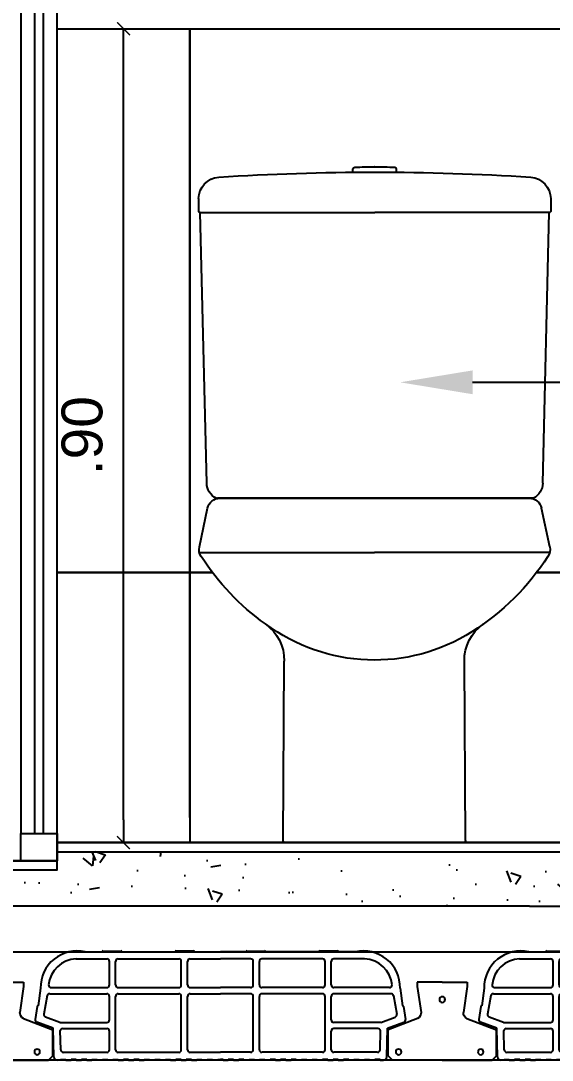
# Model space of a CAD drawing. Header units: metres. Extents: x 198 to 412, y -54 to 17.
# Drawn here: x 260.783 to 261.369, y 5.425 to 6.571 of the extents above; entities that cross this region are included whole.
import ezdxf
from ezdxf import colors
from ezdxf.entities.mleader import LeaderData, LeaderLine
from ezdxf.math import Vec2, Vec3

# ---------------------------------------------------------------- set-up
doc = ezdxf.new("R2010")
doc.units = ezdxf.units.M
doc.header["$LTSCALE"] = 10
for name, color, linetype in [('02', 2, 'Continuous'), ('1_MUROS', 6, 'Continuous'), ('A-ABERTURAS', 2, 'Continuous'), ('A-MUROS', 6, 'Continuous'), ('A-PISOS', 1, 'Continuous'), ('A-TEXTOS', 2, 'Continuous'), ('Corte t', 2, 'Continuous'), ('HT-253', 253, 'Continuous'), ('Losa rap sapito', 251, 'Continuous'), ('piso', 1, 'Continuous'), ('Sanitarios', 2, 'Continuous'), ('TCOTA', 1, 'Continuous'), ('TM-REVEST', 252, 'Continuous')]:
    doc.layers.add(name, color=color, linetype=linetype)
doc.styles.add('ARIAL', font='arial.ttf')
doc.dimstyles.new('ST-COTA-25', dxfattribs={"dimscale": 0.25, "dimtxt": 0.18, "dimasz": 0.1, "dimexe": 0.18, "dimexo": 0.0625, "dimgap": 0.09, "dimtad": 1, "dimzin": 4, "dimdsep": 46, "dimtxsty": 'ARIAL', "dimblk1": 'COTA_N', "dimblk2": 'COTA_N', "dimsah": 1, "dimcen": 0.09, "dimclrd": 8, "dimclre": 8, "dimclrt": 1, "dimadec": 0, "dimazin": 0, "dimtfac": 1, "dimtix": 1, "dimtmove": 0, "dimatfit": 3, "dimldrblk": 'COTA_N', "dimfxl": 0.18, "dimtolj": 1, "dimtzin": 0, "dimarcsym": 0})

# ---------------------------------------------------------------- blocks, each defined once
blk = doc.blocks.new('VIGUETA NUEVA')
at = {"layer": '02'}
for p, q in [((852.3054, 1549.6661), (852.2767, 1549.6661)), ((852.2767, 1549.6661), (852.2767, 1549.6611)), ((852.3054, 1549.6661), (852.3342, 1549.6661)), ((852.3342, 1549.6661), (852.3342, 1549.6611)), ((852.2767, 1549.6611), (852.2809, 1549.6312)), ((852.3342, 1549.6611), (852.3299, 1549.6312)), ((852.2769, 1549.6243), (852.2429, 1549.6111)), ((852.3339, 1549.6243), (852.3679, 1549.6111)), ((852.2429, 1549.5811), (852.2429, 1549.6111)), ((852.3679, 1549.5811), (852.3679, 1549.6111)), ((852.2429, 1549.5811), (852.2479, 1549.5761)), ((852.3679, 1549.5811), (852.3629, 1549.5761)), ((852.3054, 1549.5761), (852.2479, 1549.5761)), ((852.3054, 1549.5761), (852.3629, 1549.5761))]:
    blk.add_line(p, q, dxfattribs=at)
for centre, start, end in [((852.2739, 1549.6307), 294.8533, 4.4381), ((852.3369, 1549.6307), 175.5619, 245.1467)]:
    blk.add_arc(centre, 0.00704, start, end, dxfattribs=at)
blk = doc.blocks.new('VIGUETA NUEVA1')
at = {"layer": 'piso'}
for centre in [(0, -0.02), (-0.0444, -0.0805), (0.0504, -0.0805)]:
    blk.add_circle(centre, 0.00324, dxfattribs=at)
at = {"layer": '1_MUROS'}
blk.add_blockref('VIGUETA NUEVA', (-852.3054, -1549.6661), dxfattribs=at)
blk = doc.blocks.new('Losa rap zapito')
at = {"layer": 'Losa rap sapito'}
for p, q in [((283.8012, -291.7632), (283.8205, -291.7632)), ((283.9008, -291.7632), (283.8815, -291.7632)), ((283.9599, -291.7632), (283.9792, -291.7632)), ((284.0595, -291.7632), (284.0402, -291.7632)), ((283.7711, -291.7719), (283.8051, -291.7719)), ((283.7813, -291.7641), (283.8003, -291.7641)), ((283.808, -291.8006), (283.808, -291.7747)), ((283.8147, -291.8006), (283.8147, -291.7747)), ((283.8176, -291.7719), (283.8844, -291.7719)), ((283.8215, -291.7641), (283.8806, -291.7641)), ((283.8873, -291.8006), (283.8873, -291.7747)), ((283.8941, -291.8006), (283.8941, -291.7747)), ((283.897, -291.7719), (283.9304, -291.7719)), ((283.9018, -291.7641), (283.9304, -291.7641)), ((283.959, -291.7641), (283.9304, -291.7641)), ((283.9638, -291.7719), (283.9304, -291.7719)), ((283.9667, -291.8006), (283.9667, -291.7747)), ((283.9734, -291.8006), (283.9734, -291.7747)), ((284.0431, -291.7719), (283.9763, -291.7719)), ((284.0393, -291.7641), (283.9802, -291.7641)), ((284.046, -291.8006), (284.046, -291.7747)), ((284.0527, -291.8006), (284.0527, -291.7747)), ((284.0896, -291.7719), (284.0556, -291.7719)), ((284.0795, -291.7641), (284.0605, -291.7641)), ((283.732, -291.8042), (283.7293, -291.8235)), ((283.7437, -291.8035), (283.8051, -291.8035)), ((283.8176, -291.8035), (283.8844, -291.8035)), ((283.897, -291.8035), (283.9304, -291.8035)), ((283.9638, -291.8035), (283.9304, -291.8035)), ((284.0431, -291.8035), (283.9763, -291.8035)), ((284.117, -291.8035), (284.0556, -291.8035)), ((284.1287, -291.8042), (284.1314, -291.8235)), ((283.7394, -291.8124), (283.7357, -291.8329)), ((283.7422, -291.8103), (283.8051, -291.8103)), ((283.7534, -291.8103), (283.8051, -291.8103)), ((283.808, -291.8391), (283.808, -291.8132)), ((283.8147, -291.8721), (283.8147, -291.8132)), ((283.8176, -291.8103), (283.8844, -291.8103)), ((283.8873, -291.8721), (283.8873, -291.8132)), ((283.8941, -291.8721), (283.8941, -291.8132)), ((283.897, -291.8103), (283.9304, -291.8103)), ((283.9638, -291.8103), (283.9304, -291.8103)), ((283.9667, -291.8721), (283.9667, -291.8132)), ((283.9734, -291.8721), (283.9734, -291.8132)), ((284.0431, -291.8103), (283.9763, -291.8103)), ((284.046, -291.8721), (284.046, -291.8132)), ((284.0527, -291.8391), (284.0527, -291.8132)), ((284.1186, -291.8103), (284.0556, -291.8103)), ((284.1073, -291.8103), (284.0556, -291.8103)), ((284.1214, -291.8124), (284.125, -291.8329)), ((283.7282, -291.8243), (283.7262, -291.8386)), ((284.1325, -291.8243), (284.1346, -291.8386)), ((283.7459, -291.8484), (283.728, -291.8417)), ((283.7534, -291.842), (283.7376, -291.836)), ((283.7534, -291.842), (283.8051, -291.842)), ((284.1073, -291.842), (284.0556, -291.842)), ((284.1073, -291.842), (284.1232, -291.836)), ((284.1149, -291.8484), (284.1327, -291.8417)), ((283.7466, -291.8799), (283.7459, -291.8484)), ((283.7542, -291.8721), (283.7536, -291.851)), ((283.7565, -291.8487), (283.8051, -291.8487)), ((283.808, -291.8721), (283.808, -291.8516)), ((284.0527, -291.8721), (284.0527, -291.8516)), ((284.1043, -291.8487), (284.0556, -291.8487)), ((284.1066, -291.8721), (284.1071, -291.851)), ((284.1141, -291.8799), (284.1149, -291.8484)), ((283.7571, -291.8749), (283.8051, -291.8749)), ((283.8176, -291.8749), (283.8844, -291.8749)), ((283.897, -291.8749), (283.9304, -291.8749)), ((283.9638, -291.8749), (283.9304, -291.8749)), ((284.0431, -291.8749), (283.9763, -291.8749)), ((284.1037, -291.8749), (284.0556, -291.8749)), ((283.7541, -291.8836), (283.7504, -291.8836)), ((283.7541, -291.8836), (283.7516, -291.8836)), ((283.7541, -291.8836), (283.7516, -291.8836)), ((283.7541, -291.8836), (283.7541, -291.8827)), ((283.7541, -291.8827), (283.7598, -291.8827)), ((283.7598, -291.8836), (283.7598, -291.8827)), ((283.7598, -291.8836), (283.7656, -291.8836)), ((283.7714, -291.8827), (283.7656, -291.8827)), ((283.7656, -291.8836), (283.7656, -291.8827)), ((283.7714, -291.8836), (283.7714, -291.8827)), ((283.7714, -291.8836), (283.7772, -291.8836)), ((283.7772, -291.8836), (283.7772, -291.8827)), ((283.783, -291.8827), (283.7772, -291.8827)), ((283.783, -291.8836), (283.783, -291.8827)), ((283.783, -291.8836), (283.7887, -291.8836)), ((283.7887, -291.8836), (283.7887, -291.8827)), ((283.7887, -291.8827), (283.7945, -291.8827)), ((283.7945, -291.8836), (283.7945, -291.8827)), ((283.8003, -291.8836), (283.7945, -291.8836)), ((283.8003, -291.8827), (283.8061, -291.8827)), ((283.8003, -291.8836), (283.8003, -291.8827)), ((283.8061, -291.8836), (283.8061, -291.8827)), ((283.8119, -291.8836), (283.8061, -291.8836)), ((283.8119, -291.8827), (283.8176, -291.8827)), ((283.8119, -291.8836), (283.8119, -291.8827)), ((283.8119, -291.8827), (283.8176, -291.8827)), ((283.8176, -291.8836), (283.8176, -291.8827)), ((283.8176, -291.8836), (283.8234, -291.8836)), ((283.8292, -291.8827), (283.8234, -291.8827)), ((283.8234, -291.8836), (283.8234, -291.8827)), ((283.8292, -291.8836), (283.8292, -291.8827)), ((283.8292, -291.8836), (283.835, -291.8836)), ((283.835, -291.8836), (283.835, -291.8827)), ((283.8408, -291.8827), (283.835, -291.8827)), ((283.8408, -291.8836), (283.8408, -291.8827)), ((283.8408, -291.8836), (283.8465, -291.8836)), ((283.8465, -291.8836), (283.8465, -291.8827)), ((283.8465, -291.8827), (283.8523, -291.8827)), ((283.8523, -291.8836), (283.8523, -291.8827)), ((283.8581, -291.8836), (283.8523, -291.8836)), ((283.8581, -291.8827), (283.8639, -291.8827)), ((283.8581, -291.8836), (283.8581, -291.8827)), ((283.8639, -291.8836), (283.8639, -291.8827)), ((283.8697, -291.8836), (283.8639, -291.8836)), ((283.8697, -291.8827), (283.8755, -291.8827)), ((283.8697, -291.8836), (283.8697, -291.8827)), ((283.8697, -291.8827), (283.8755, -291.8827)), ((283.8755, -291.8836), (283.8755, -291.8827)), ((283.8755, -291.8836), (283.8812, -291.8836)), ((283.887, -291.8827), (283.8812, -291.8827)), ((283.8812, -291.8836), (283.8812, -291.8827)), ((283.887, -291.8836), (283.887, -291.8827)), ((283.887, -291.8836), (283.8928, -291.8836)), ((283.8928, -291.8836), (283.8928, -291.8827)), ((283.8986, -291.8827), (283.8928, -291.8827)), ((283.8986, -291.8836), (283.8986, -291.8827)), ((283.8986, -291.8836), (283.9044, -291.8836)), ((283.9044, -291.8836), (283.9044, -291.8827)), ((283.9044, -291.8827), (283.9101, -291.8827)), ((283.9101, -291.8836), (283.9101, -291.8827)), ((283.9159, -291.8836), (283.9101, -291.8836)), ((283.9159, -291.8827), (283.9217, -291.8827)), ((283.9159, -291.8836), (283.9159, -291.8827)), ((283.9217, -291.8836), (283.9217, -291.8827)), ((283.9275, -291.8836), (283.9217, -291.8836)), ((283.9275, -291.8836), (283.9275, -291.8827)), ((283.9275, -291.8827), (283.9304, -291.8827)), ((283.9333, -291.8827), (283.9304, -291.8827)), ((283.9333, -291.8836), (283.9333, -291.8827)), ((283.9333, -291.8836), (283.939, -291.8836)), ((283.9448, -291.8827), (283.939, -291.8827)), ((283.939, -291.8836), (283.939, -291.8827)), ((283.9448, -291.8836), (283.9448, -291.8827)), ((283.9448, -291.8836), (283.9506, -291.8836)), ((283.9506, -291.8836), (283.9506, -291.8827)), ((283.9564, -291.8827), (283.9506, -291.8827)), ((283.9564, -291.8836), (283.9564, -291.8827)), ((283.9622, -291.8836), (283.9564, -291.8836)), ((283.9622, -291.8836), (283.9622, -291.8827)), ((283.9622, -291.8827), (283.9679, -291.8827)), ((283.9679, -291.8836), (283.9679, -291.8827)), ((283.9737, -291.8836), (283.9679, -291.8836)), ((283.9737, -291.8827), (283.9795, -291.8827)), ((283.9737, -291.8836), (283.9737, -291.8827)), ((283.9795, -291.8836), (283.9795, -291.8827)), ((283.9853, -291.8836), (283.9795, -291.8836)), ((283.9911, -291.8827), (283.9853, -291.8827)), ((283.9853, -291.8836), (283.9853, -291.8827)), ((283.9911, -291.8827), (283.9853, -291.8827)), ((283.9911, -291.8836), (283.9911, -291.8827)), ((283.9911, -291.8836), (283.9968, -291.8836)), ((284.0026, -291.8827), (283.9968, -291.8827)), ((283.9968, -291.8836), (283.9968, -291.8827)), ((284.0026, -291.8836), (284.0026, -291.8827)), ((284.0026, -291.8836), (284.0084, -291.8836)), ((284.0084, -291.8836), (284.0084, -291.8827)), ((284.0142, -291.8827), (284.0084, -291.8827)), ((284.0142, -291.8836), (284.0142, -291.8827)), ((284.02, -291.8836), (284.0142, -291.8836)), ((284.02, -291.8836), (284.02, -291.8827)), ((284.02, -291.8827), (284.0258, -291.8827)), ((284.0258, -291.8836), (284.0258, -291.8827)), ((284.0315, -291.8836), (284.0258, -291.8836)), ((284.0315, -291.8827), (284.0373, -291.8827)), ((284.0315, -291.8836), (284.0315, -291.8827)), ((284.0373, -291.8836), (284.0373, -291.8827)), ((284.0431, -291.8836), (284.0373, -291.8836)), ((284.0489, -291.8827), (284.0431, -291.8827)), ((284.0431, -291.8836), (284.0431, -291.8827)), ((284.0489, -291.8827), (284.0431, -291.8827)), ((284.0489, -291.8836), (284.0489, -291.8827)), ((284.0489, -291.8836), (284.0547, -291.8836)), ((284.0604, -291.8827), (284.0547, -291.8827)), ((284.0547, -291.8836), (284.0547, -291.8827)), ((284.0604, -291.8836), (284.0604, -291.8827)), ((284.0604, -291.8836), (284.0662, -291.8836)), ((284.0662, -291.8836), (284.0662, -291.8827)), ((284.072, -291.8827), (284.0662, -291.8827)), ((284.072, -291.8836), (284.072, -291.8827)), ((284.0778, -291.8836), (284.072, -291.8836)), ((284.0778, -291.8836), (284.0778, -291.8827)), ((284.0778, -291.8827), (284.0836, -291.8827)), ((284.0836, -291.8836), (284.0836, -291.8827)), ((284.0893, -291.8836), (284.0836, -291.8836)), ((284.0893, -291.8827), (284.0951, -291.8827)), ((284.0893, -291.8836), (284.0893, -291.8827)), ((284.0951, -291.8836), (284.0951, -291.8827)), ((284.1009, -291.8836), (284.0951, -291.8836)), ((284.1009, -291.8836), (284.1009, -291.8827)), ((284.1067, -291.8827), (284.1009, -291.8827)), ((284.1067, -291.8836), (284.1067, -291.8827)), ((284.1067, -291.8836), (284.1092, -291.8836)), ((284.1067, -291.8836), (284.1092, -291.8836)), ((284.1067, -291.8836), (284.1103, -291.8836))]:
    blk.add_line(p, q, dxfattribs=at)
for centre, radius, start, end in [((283.7724, -291.8035), 0.0404, 77.2971, 181.0135), ((283.8012, -291.7641), 0.000963, 90, 180), ((283.8205, -291.7641), 0.000963, 0, 90), ((283.8815, -291.7641), 0.000963, 90, 180), ((283.9008, -291.7641), 0.000963, 0, 90), ((283.9599, -291.7641), 0.000963, 90, 180), ((283.9792, -291.7641), 0.000963, 0, 90), ((284.0402, -291.7641), 0.000963, 90, 180), ((284.0595, -291.7641), 0.000963, 0, 90), ((284.0883, -291.8035), 0.0404, 358.9865, 102.7029), ((283.7724, -291.8035), 0.0317, 92.259, 174.7894), ((283.8051, -291.7747), 0.00289, 0, 90), ((283.8176, -291.7747), 0.00289, 90, 180), ((283.8844, -291.7747), 0.00289, 0, 90), ((283.897, -291.7747), 0.00289, 90, 180), ((283.9638, -291.7747), 0.00289, 0, 90), ((283.9763, -291.7747), 0.00289, 90, 180), ((284.0431, -291.7747), 0.00289, 0, 90), ((284.0556, -291.7747), 0.00289, 90, 180), ((284.0883, -291.8035), 0.0317, 5.2106, 87.741), ((283.7437, -291.8006), 0.00289, 180.2316, 270), ((283.8051, -291.8006), 0.00289, 270, 0), ((283.8176, -291.8006), 0.00289, 180, 270), ((283.8844, -291.8006), 0.00289, 270, 0), ((283.897, -291.8006), 0.00289, 180, 270), ((283.9638, -291.8006), 0.00289, 270, 0), ((283.9763, -291.8006), 0.00289, 180, 270), ((284.0431, -291.8006), 0.00289, 270, 0), ((284.0556, -291.8006), 0.00289, 180, 270), ((284.117, -291.8006), 0.00289, 270, 359.7684), ((283.7422, -291.8132), 0.00289, 90, 165.2593), ((283.8051, -291.8132), 0.00289, 0, 90), ((283.8176, -291.8132), 0.00289, 90, 180), ((283.8844, -291.8132), 0.00289, 0, 90), ((283.897, -291.8132), 0.00289, 90, 180), ((283.9638, -291.8132), 0.00289, 0, 90), ((283.9763, -291.8132), 0.00289, 90, 180), ((284.0431, -291.8132), 0.00289, 0, 90), ((284.0556, -291.8132), 0.00289, 90, 180), ((284.1186, -291.8132), 0.00289, 14.7407, 90), ((283.7292, -291.8244), 0.000963, 81.8699, 171.8699), ((284.1316, -291.8244), 0.000963, 8.1301, 98.1301), ((283.729, -291.839), 0.00289, 171.8699, 249.444), ((283.7386, -291.8333), 0.00289, 171.8699, 249.444), ((283.8051, -291.8391), 0.00289, 270, 0), ((284.0556, -291.8391), 0.00289, 180, 270), ((284.1222, -291.8333), 0.00289, 290.556, 8.1301), ((284.1317, -291.839), 0.00289, 290.556, 8.1301), ((283.7565, -291.8516), 0.00289, 90, 168.5947), ((283.8051, -291.8516), 0.00289, 0, 90), ((284.0556, -291.8516), 0.00289, 90, 180), ((284.1043, -291.8516), 0.00289, 11.4053, 90), ((283.7571, -291.8721), 0.00289, 180, 271.41), ((283.8051, -291.8721), 0.00289, 270, 0), ((283.8176, -291.8721), 0.00289, 180, 270), ((283.8844, -291.8721), 0.00289, 270, 0), ((283.897, -291.8721), 0.00289, 180, 270), ((283.9638, -291.8721), 0.00289, 270, 0), ((283.9763, -291.8721), 0.00289, 180, 270), ((284.0431, -291.8721), 0.00289, 270, 0), ((284.0556, -291.8721), 0.00289, 180, 270), ((284.1037, -291.8721), 0.00289, 268.59, 0), ((283.7505, -291.8797), 0.0039, 182.4799, 268.1248), ((284.1102, -291.8797), 0.0039, 271.8752, 357.5201)]:
    blk.add_arc(centre, radius, start, end, dxfattribs=at)
blk = doc.blocks.new('A$C5A1D3FF0')
at = {"ltscale": 0.00085}
blk.add_line((-0.2, 745.5), (0, 745.5), dxfattribs=at)
at = {"ltscale": 0.01671}
blk.add_line((-24.2, 739.9), (-24.2, 743.3), dxfattribs=at)
at = {"ltscale": 0.017205}
blk.add_line((23.8, 739.8), (23.8, 743.3), dxfattribs=at)
at = {"ltscale": 0.069122}
blk.add_line((-194.4, 710.7), (-194.5, 696.9), dxfattribs=at)
at = {"ltscale": 0.069103}
blk.add_line((194.1, 710.7), (194.2, 696.9), dxfattribs=at)
for p, q in [((-192.7, 695.1), (-0.2, 695.1)), ((-185.6, 396.8), (-192.7, 695.1)), ((192.4, 695.1), (-0.2, 695.1)), ((185.2, 396.8), (192.4, 695.1)), ((-175.2, 380), (0, 380)), ((-171.5, 380), (172.7, 380)), ((-170.6, 380), (0, 380)), ((0.6, 380), (-170.5, 380)), ((0.9, 380), (-170.2, 380)), ((170.6, 380), (0, 380)), ((174.9, 380), (0, 380)), ((0, 380), (143.6, 380)), ((0.3, 380), (173.3, 380)), ((0.6, 380), (170.5, 380)), ((-193.2, 320), (0, 320)), ((193.2, 320), (0, 320)), ((-100.4, 2.5), (-99.1, 200.3)), ((100.9, 2.5), (99.6, 200.3))]:
    blk.add_line(p, q)
at = {"ltscale": 0.217544}
for p, q in [((-193.3, 326.3), (-184.3, 368.9)), ((193.3, 326.3), (184.3, 368.9))]:
    blk.add_line(p, q, dxfattribs=at)
at = {"ltscale": 0.489641}
blk.add_line((-97.9, 0), (0, 0), dxfattribs=at)
at = {"ltscale": 0.413757}
blk.add_line((-82.5, 0), (0.3, 0), dxfattribs=at)
at = {"ltscale": 0.492131}
blk.add_line((98.4, 0), (0, 0), dxfattribs=at)
at = {"ltscale": 0.413755}
blk.add_line((83, 0), (0.3, 0), dxfattribs=at)
for centre, radius, start, end in [((-0.2, -169.9), 915.5, 90, 91.3801), ((-0.2, -169.9), 915.5, 88.6199, 90), ((-170.7, 710.5), 23.7, 93.7557, 179.6251), ((-2, -1859.9), 2599.7, 89.9609, 93.7557), ((-22.2, 743.3), 2, 91.3801, 180), ((1.6, -1859.9), 2599.7, 86.2429, 90.0391), ((21.8, 743.3), 2, 0, 88.6199), ((170.4, 710.5), 23.7, 0.3749, 86.2429), ((-192.7, 696.9), 1.76, 180.2855, 270.6496), ((192.4, 696.9), 1.76, 269.3504, 359.7145), ((-166.1, 397.2), 19.5, 181.3139, 242.1559), ((165.7, 397.2), 19.5, 297.8441, 358.6861), ((-170.6, 366), 14, 90, 168.1113), ((170.6, 366), 14, 11.8887, 90), ((-179.6, 323.4), 14, 168.1113, 212.7999), ((179.6, 323.4), 14, 327.2001, 11.8887), ((39.8, 464.8), 275, 212.7999, 237.6232), ((-39.8, 464.8), 275, 305.6405, 327.2001), ((-149.1, 200.7), 50, 359.6141, 54.3595), ((0, 402.1), 200.7, 237.6232, 306.8471), ((149.6, 200.7), 50, 125.6405, 180.3859), ((-97.9, 2.5), 2.5, 179.6141, 270), ((98.4, 2.5), 2.5, 270, 0.3859)]:
    blk.add_arc(centre, radius, start, end)
blk = doc.blocks.new('COTA_N')
for p, q in [((0, 0.5), (0, -0.5)), ((-1, 0), (0, 0))]:
    blk.add_line(p, q)
at = {"color": 3, "const_width": 0.065}
blk.add_lwpolyline([(0.141, 0.141), (0.283, 0.283), (0, 0), (-0.141, -0.141), (-0.283, -0.283)], dxfattribs=at)
blk = doc.blocks.new('*D465')
at = {"layer": 'Defpoints', "color": 0, "transparency": 16777216}
for p in [(260.8961, 6.5626, 0), (260.8961, 6.5626), (260.8961, 5.6646, 0)]:
    blk.add_point(p, dxfattribs=at)
at = {"layer": 'TCOTA', "color": 8, "lineweight": -2, "transparency": 16777216}
for p, q in [((260.9117, 6.5626), (260.9411, 6.5626)), ((260.8961, 5.6896), (260.8961, 6.5376)), ((260.9117, 5.6646), (260.9411, 5.6646))]:
    blk.add_line(p, q, dxfattribs=at)
at = {"layer": 'TCOTA', "color": 8, "lineweight": -2, "transparency": 16777216, "xscale": 0.025, "yscale": 0.025, "zscale": 0.025}
for p, rotation in [((260.8961, 6.5626), 90), ((260.8961, 5.6646), 270)]:
    blk.add_blockref('COTA_N', p, dxfattribs=dict(at, rotation=rotation))
at = {"layer": 'TCOTA', "color": 1, "transparency": 16777216, "insert": (260.8506, 6.1136), "char_height": 0.045, "attachment_point": 5, "rotation": 90, "style": 'ARIAL'}
blk.add_mtext('\\A1;.90', dxfattribs=at)

msp = doc.modelspace()

# ---------------------------------------------------------------- hatches: boundary and pattern name
at = {"layer": 'HT-253'}
h = msp.add_hatch(dxfattribs=at)
h.set_pattern_fill('AR-CONC', color=256, scale=0.0007, angle=90)
h.set_pattern_definition([(140, (-281.47872, -11765.60237), (0.0111573599, 0.1275292683), [0.013335, -0.146685]), (85, (-281.47872, -11765.60237), (-0.1337397917, -0.024670395), [0.010668, -0.1173484089]), (190.4514447, (-281.47779, -11765.59174), (-0.1225824263, 0.102858873), [0.0113330062, -0.1246631712]), (136.1842, (-281.51428, -11765.60237), (0.0294296296, 0.1897553286), [0.0200025, -0.2200275]), (186.6355576, (-281.51182, -11765.58655), (-0.1731982872, 0.1661828938), [0.0169995162, -0.1869949257]), (81.1841512, (-281.51428, -11765.60237), (-0.1731982872, 0.166182894), [0.016001977, -0.1760218123]), (111, (-281.50539, -11765.58459), (0.0715856387, 0.1061300739), [0.013335, -0.146685]), (56, (-281.50539, -11765.58459), (-0.1289315763, 0.0432614198), [0.010668, -0.117348]), (161.451445, (-281.49942, -11765.57574), (-0.0573459382, 0.1493914935), [0.0113330062, -0.1246629563]), (127.5, (-281.478717, -11765.602366), (-0.05918852721, 0.00216202228), [0, -0.1159256, 0, -0.119126, 0, -0.1177925]), (97.5, (-281.47872, -11765.602366), (-0.07012640237, 0.04677376376), [0, -0.0679196, 0, -0.1132586, 0, -0.0448945]), (57.5, (-281.478717, -11765.642016), (0.0040101208, 0.09491341662), [0, -0.04445, 0, -0.138684, 0, -0.184023]), (47.5, (-281.47872, -11765.659796), (-0.0177985437, 0.10369042697), [0, -0.057785, 0, -0.0921004, 0, -0.130683])])
h.paths.add_polyline_path([(262.8431, 5.6546), (260.8378, 5.6546), (260.8378, 5.6346), (260.8378, 5.6246), (260.0228, 5.6246), (260.0228, 5.5946), (261.3442, 5.5946), (261.5442, 5.5946), (262.8431, 5.5946)])

# ---------------------------------------------------------------- linework, layer by layer
at = {"color": 2}
for p, q in [((262.8431, 5.6646), (260.8228, 5.6646)), ((260.8228, 5.6646), (260.8228, 5.6446)), ((260.8228, 5.6446), (260.0425, 5.6446))]:
    msp.add_line(p, q, dxfattribs=at)
at = {"color": 5}
for p, q in [((261.3442, 5.5946), (259.6837, 5.5946)), ((261.3442, 5.5946), (261.5442, 5.5946)), ((262.8436, 5.4246), (259.6842, 5.4246))]:
    msp.add_line(p, q, dxfattribs=at)
at = {"layer": '02'}
msp.add_line((259.6555, 5.544), (262.9614, 5.544), dxfattribs=at)
at = {"layer": 'A-ABERTURAS', "color": 1}
for p, q in [((260.7828, 7.6846), (260.7828, 5.6746)), ((260.7978, 7.6846), (260.7978, 5.6746))]:
    msp.add_line(p, q, dxfattribs=at)
for points in [[(260.8228, 5.6646), (260.8228, 7.7346)], [(260.8078, 5.6746), (260.8078, 7.6846)]]:
    msp.add_lwpolyline(points, dxfattribs=at)
at = {"layer": 'A-ABERTURAS'}
msp.add_lwpolyline([(260.7828, 5.6746), (260.8228, 5.6746), (260.8228, 5.6446), (260.7828, 5.6446)], close=True, dxfattribs=at)
at = {"layer": 'A-PISOS'}
for points in [[(260.0228, 5.6446), (260.8228, 5.6446), (260.8228, 5.6646), (262.1694, 5.6646)], [(260.0228, 5.6346), (260.8228, 5.6346), (260.8228, 5.6546), (262.8431, 5.6546)]]:
    msp.add_lwpolyline(points, dxfattribs=at)
at = {"layer": 'TM-REVEST', "elevation": 0}
for points in [[(260.8228, 5.9625), (260.8228, 6.5626), (260.9694, 6.5626), (260.9694, 5.9625), (260.8228, 5.9625)], [(260.9694, 5.9626), (260.9694, 6.5626), (261.5194, 6.5626)], [(261.5694, 6.2926), (261.5694, 5.9626), (261.3519, 5.9626)], [(260.8228, 5.6925), (260.8228, 5.9625), (260.9694, 5.9625), (260.9694, 5.6646), (260.8228, 5.6646)], [(260.9942, 5.9626), (260.9694, 5.9626)], [(260.9694, 5.6925), (260.9694, 5.9625), (260.9943, 5.9625)], [(261.3519, 5.9625), (261.5694, 5.9625), (261.5694, 5.6646), (260.9694, 5.6646)]]:
    msp.add_lwpolyline(points, dxfattribs=at)

# ---------------------------------------------------------------- block references
at = {"layer": 'A-MUROS'}
for p in [(-22.9274, 297.3082), (-22.438, 297.3082)]:
    msp.add_blockref('Losa rap zapito', p, dxfattribs=at)
at = {"layer": 'Corte t', "xscale": -0.9559179682510148, "yscale": 0.9559179682510148, "zscale": 0.9559179682510148}
for p in [(260.7584, 5.5106), (261.2478, 5.5106)]:
    msp.add_blockref('VIGUETA NUEVA1', p, dxfattribs=at)
at = {"layer": 'Sanitarios', "xscale": -0.001, "yscale": 0.001, "zscale": 0.001}
msp.add_blockref('A$C5A1D3FF0', (261.1731, 5.6646), dxfattribs=at)

# ---------------------------------------------------------------- dimensions: what is measured, and where the dimension line sits
at = {"layer": 'TCOTA'}
dim = msp.add_linear_dim(base=(260.8961, 6.5626), p1=(260.8961, 5.6646, 0), p2=(260.8961, 6.5626, 0), angle=90, dimstyle='ST-COTA-25', dxfattribs=at)
dim.commit()
dim.dimension.update_dxf_attribs({"geometry": '*D465', "text_midpoint": (260.8506, 6.1136)})

# ---------------------------------------------------------------- leaders
at = {"layer": 'A-TEXTOS'}
ml = msp.add_multileader_mtext('Standard', dxfattribs=at)
ml.set_content('1', color=256, style='ARIAL')
ml.set_leader_properties(color=1)
ml.build(insert=Vec2(0, 0))
ml.multileader.update_dxf_attribs({"has_text_frame": 1, "arrow_head_size": 0.08, "scale": 0.02})
ctx = ml.context
ctx.base_point, ctx.scale, ctx.char_height, ctx.arrow_head_size, ctx.landing_gap_size, ctx.plane_origin = Vec3(262.5401, 6.1725), 0.02, 0.08, 0.08, 0.04, Vec3(259.8031, 6.1725)
notes = []
notes.append((ctx, [(0, (1, 1, 0), (262.3801, 6.1725), (1, 0), 0.16, [(0, [(261.2013, 6.1725)], 0, [])])]))
ctx.mtext.insert, ctx.mtext.flow_direction = Vec3(262.5801, 6.2125), 5
for ctx, leaders in notes:
    for number, flags, end, landing, length, lines in leaders:
        leader = LeaderData()
        leader.index, (leader.has_last_leader_line, leader.has_dogleg_vector, leader.attachment_direction) = number, flags
        leader.last_leader_point, leader.dogleg_vector, leader.dogleg_length = Vec3(end), Vec3(landing), length
        for number, points, colour, breaks in lines:
            line = LeaderLine()
            line.index, line.vertices, line.color, line.breaks = number, Vec3.list(points), colors.encode_raw_color(colour), breaks
            leader.lines.append(line)
        ctx.leaders.append(leader)

doc.saveas('drawing.dxf')
